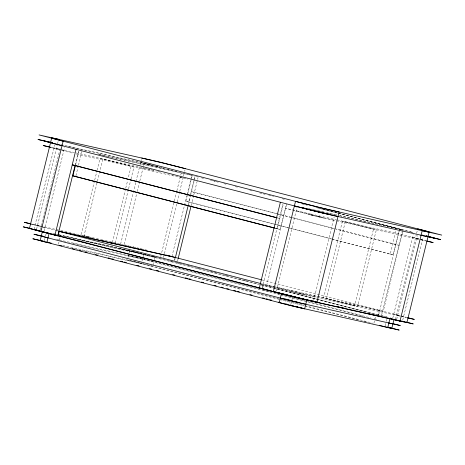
<?xml version="1.0" encoding="UTF-8"?>
<svg xmlns="http://www.w3.org/2000/svg" width="465" height="465" viewBox="0 0 465 465"><rect width="100%" height="100%" fill="white"/><g stroke="black" fill="none" stroke-linecap="round" stroke-linejoin="round"><path stroke-width="0.35" stroke-dasharray="2.33 1.74" d="M34.021 229.414L54.789 144.859M36.619 228.989L57.183 145.254M57.532 143.848L58.166 141.261M40.124 229.896L60.52 146.864M44.099 230.873L64.554 147.608M44.402 240.678L45.035 238.097M45.512 236.162L46.459 232.291M75.086 165.441L78.55 151.352M75.621 164.674L78.876 151.416M58.421 244.311L59.055 241.73M59.532 239.795L60.008 237.859M75.9 175.787L78.3 166.017M78.469 165.319L81.898 151.363M94.511 180.85L81.183 235.116L88.769 237.08M94.68 180.147L96.929 170.986M97.104 170.283L100.045 158.303L131.101 166.348L128.328 177.624M112.408 242.457L125.562 188.9M125.736 188.191L127.637 180.443M115.256 243.096L128.41 189.54M128.584 188.837L130.834 179.676M131.008 178.967L133.949 166.987L102.899 158.943L84.031 235.755L91.622 237.72M120.575 244.172L135.786 182.251M135.954 181.548L141.732 158.03M124.254 244.381L137.041 192.307M137.216 191.603L139.634 181.751M139.808 181.048L143.441 166.272M143.609 165.569L144.127 163.459A27.255 0.43 13.8 0 1 152.084 165.302M127.968 257.447L128.921 253.57M129.078 252.925L129.555 250.99A18.612 0.291 13.8 0 1 137.134 252.762M143.575 254.622L141.36 263.661L82.206 250.344M152.921 265.585L153.874 261.708A18.612 0.291 13.8 0 0 153.125 261.516M154.351 259.772L154.984 257.192A18.612 0.291 13.8 0 0 153.456 256.796M160.751 256.447L176.694 191.534M176.869 190.83L181.362 172.538M163.477 257.616L176.956 202.734M177.13 202.025L179.548 192.179M179.722 191.475L183.35 176.694M183.524 175.991L184.216 173.178M184.692 171.242L185.006 169.952M171.905 256.593L184.303 206.111M184.477 205.408L186.889 195.591M187.058 194.893L190.673 180.17M190.848 179.467L191.882 175.258L190.481 174.898M331.225 238.934L185.866 201.275L187.581 194.294M187.755 193.597L191.353 178.944M191.522 178.246L192.208 175.456M174.451 260.005L175.084 257.424M185.866 201.275L188.72 201.915L190.435 194.934M190.604 194.236L194.201 179.583M194.376 178.886L195.062 176.096M174.648 260.609L175.166 258.499M188.325 204.914L190.394 196.503M190.545 195.87L194.184 181.077M194.347 180.397L195.213 176.869M177.496 261.249L178.014 259.139M191.15 205.664L193.574 195.812M193.742 195.108L198.067 177.514M262.318 288.038L282.889 204.298M262.789 287.521L263.579 284.295M275.111 228.239L277.216 228.786L283.214 204.362M277.216 228.786L280.07 229.425L286.237 204.309M286.58 204.449L266.765 285.132L290.061 290.375M276.489 291.084L297.083 207.233M290.648 305.168L291.445 301.942M291.921 300.006L292.555 297.426M313.561 300.809L334.172 216.899M331.923 239.115L390.205 254.216L396.035 230.495M373.901 323.227L374.534 320.647M374.854 319.356L375.488 316.775M379.423 310.37L378.312 314.886L381.492 315.601L402.58 229.756L339.712 215.609M390.205 254.216L393.059 254.861L398.889 231.134M378.638 314.962L399.726 229.117M402.754 231.959L383.253 311.352L302.767 293.235M385.305 325.796L385.938 323.21M386.415 321.274L386.892 319.339M392.82 317.95L413.275 234.686M395.512 319.24L416.256 234.796M416.599 233.389L417.233 230.809M396.668 319.455L417.268 235.598M402.742 320.054L423.197 236.784M61.049 144.638L152.404 165.197M68.076 146.341L154.473 165.784M155.182 165.947L157.298 166.424M177.235 171.608L140.622 162.547M98.685 154.287L188.348 174.468M189.057 174.625L191.173 175.102M98.661 154.397L100.783 154.874M101.486 155.037L103.602 155.513M104.311 155.67L193.271 175.694M52.406 147.579L154.072 170.463M76.394 154.037L187.947 179.141M307.94 208.454L310.062 208.93M310.765 209.093L325.593 212.429M326.302 212.586L336.893 214.97M312.864 209.68L324.157 212.226M328.395 213.179L336.863 215.086M339.688 215.719L403.231 230.024M399.144 229.46L401.237 229.931M310.341 213.883L285.626 208.32L308.4 214.22M311.044 214.04L336.462 219.765M337.166 219.922L402.12 234.54L419.372 239.01M324.448 218.114L420.465 239.725M421.174 239.888L426.114 240.998M277.146 217.87L279.43 218.387L277.32 217.841M32.835 224.229L104.433 240.347M105.142 240.504L148.585 250.548M56.823 230.687L58.235 231.006M52.638 233.337L55.457 233.971M56.16 234.133L58.276 234.604M58.979 234.767L119.54 248.397A31.905 0.5 13.8 0 1 127.788 250.304M58.962 234.883L136.919 252.425M59.136 235.139L64.065 236.249M64.769 236.412L140.959 253.559L258.191 283.935M73.162 238.778L77.382 239.725M78.091 239.882L156.845 257.61M263.254 284.225L300.675 292.648M301.384 292.805L379.748 310.446M290.765 290.532L299.239 292.444M304.871 294.764L400.185 316.217M400.894 316.38L406.538 317.647M56.62 239.341L58.73 239.818M59.433 239.975L139.849 258.075L259.185 288.998M72.755 243.451L142.47 259.144M62.548 245.444L138.739 262.597M75.871 248.92L77.981 249.397M141.412 162.727L143.976 163.314A31.905 0.5 13.8 0 1 145.853 163.75M323.227 209.198L413.228 232.517M195.765 176.276L197.869 176.822M212.941 180.716L215.748 181.443M318.269 208.012L410.822 231.989M410.944 232.023L413.048 232.564M201.339 177.822L204.85 178.729M210.465 180.188L215.382 181.46M216.086 181.641L218.19 182.187M223.81 183.64L226.618 184.367M235.046 186.552L238.557 187.465M249.792 190.371L251.896 190.917M259.621 192.923L262.429 193.649M263.132 193.829L265.236 194.376M268.747 195.288L273.664 196.561M282.092 198.741L285.603 199.654M302.453 204.019L307.371 205.292M315.799 207.477L337.567 213.115M338.264 213.296L396.546 228.396M180.251 177.055L183.762 177.961M420.064 239.19L426.271 240.8M52.196 147.835L61.165 150.16M61.857 150.34L73.586 153.38M276.588 213.592L191.58 191.661L276.547 213.673M277.291 213.772L334.172 228.507M334.87 228.693L398.772 245.247L336.236 229.14M277.25 213.859L290.59 217.312M291.293 217.498L333.428 228.414M188.72 201.915L331.266 238.847M331.969 239.033L393.059 254.861M275.152 228.152L280.07 229.425M262.155 279.988L400.249 315.752M400.952 315.938L406.573 317.392M32.794 224.508L42.635 227.06M43.338 227.24L58.218 231.099M261.26 283.708L288.672 290.811M382.189 315.787L390.606 317.967M152.398 256.343L155.211 257.069M170.091 260.929L172.899 261.656M176.781 262.673L181.92 263.992M188.017 265.585L190.83 266.311M197.148 267.945L199.956 268.677M210.488 271.403L217.771 273.281M225.234 275.228L229.018 276.193M239.562 278.924L240.969 279.291M244.195 280.139L247.002 280.866M260.656 284.394L273.31 287.672M274.007 287.852L289.137 291.782M289.834 291.962L387.891 317.357M260.993 284.661L378.243 315.038M119.54 248.397L367.524 312.649M263.393 290.09L271.118 292.09M276.733 293.543L279.541 294.269M283.755 295.362L370.814 317.921M374.308 318.827L377.836 319.74M280.07 294.798L128.445 255.512A18.612 0.291 13.8 0 1 136.024 257.279M280.773 294.979L360.096 315.532M360.799 315.712L362.903 316.258M139.442 262.777L372.512 323.163M278.959 299.315L127.334 260.028A18.612 0.291 13.8 0 1 140.447 263.138M279.663 299.495L304.232 305.86M304.935 306.046L359.689 320.234M363.897 321.321L366.705 322.047M128.846 250.554A31.905 0.5 13.8 0 1 129.933 250.809M131.031 251.071A31.905 0.5 13.8 0 1 132.153 251.338M133.292 251.612A31.905 0.5 13.8 0 1 134.449 251.891M135.617 252.169A31.905 0.5 13.8 0 1 136.803 252.454M137.995 252.745A31.905 0.5 13.8 0 1 139.192 253.036M140.401 253.332A31.905 0.5 13.8 0 1 141.616 253.628M146.835 163.976A31.905 0.5 13.8 0 1 151.02 164.965M156.705 166.325A31.905 0.5 13.8 0 1 157.891 166.609M123.045 249.304A27.255 0.43 13.8 0 1 125.149 249.781M125.91 249.955A27.255 0.43 13.8 0 1 130.095 250.931M130.996 251.147A27.255 0.43 13.8 0 1 132.862 251.588M133.821 251.821A27.255 0.43 13.8 0 1 134.798 252.053M135.78 252.292A27.255 0.43 13.8 0 1 138.808 253.018M140.866 253.518A27.255 0.43 13.8 0 1 141.901 253.774M145.016 254.541A27.255 0.43 13.8 0 1 146.056 254.797M152.136 256.308A27.255 0.43 13.8 0 1 153.113 256.558M154.078 256.796A27.255 0.43 13.8 0 1 155.025 257.035M158.617 257.953A27.255 0.43 13.8 0 1 159.46 258.174M153.95 165.743A27.255 0.43 13.8 0 1 154.909 165.97M155.88 166.203A27.255 0.43 13.8 0 1 157.868 166.679M158.879 166.923A27.255 0.43 13.8 0 1 159.896 167.173M160.919 167.423A27.255 0.43 13.8 0 1 161.954 167.673M162.988 167.923A27.255 0.43 13.8 0 1 164.029 168.179M168.173 169.202A27.255 0.43 13.8 0 1 169.202 169.458M136.919 257.494A18.612 0.291 13.8 0 1 138.744 257.935M139.68 258.162A18.612 0.291 13.8 0 1 140.616 258.389M141.558 258.621A18.612 0.291 13.8 0 1 143.453 259.086M144.394 259.319A18.612 0.291 13.8 0 1 145.336 259.551M146.266 259.778A18.612 0.291 13.8 0 1 148.091 260.237M148.98 260.464A18.612 0.291 13.8 0 1 149.852 260.679M150.707 260.9A18.612 0.291 13.8 0 1 152.346 261.318M141.395 263.37A18.612 0.291 13.8 0 1 147.87 264.98M148.742 265.201A18.612 0.291 13.8 0 1 149.596 265.416M150.428 265.625A18.612 0.291 13.8 0 1 152.014 266.032M138.029 252.977A18.612 0.291 13.8 0 1 138.936 253.193M139.855 253.413A18.612 0.291 13.8 0 1 141.726 253.873M142.668 254.099A18.612 0.291 13.8 0 1 143.615 254.332M144.563 254.564A18.612 0.291 13.8 0 1 146.44 255.029M147.37 255.262A18.612 0.291 13.8 0 1 148.294 255.494M149.201 255.721A18.612 0.291 13.8 0 1 150.09 255.942M151.817 256.378A18.612 0.291 13.8 0 1 152.648 256.593M402.365 316.398A27.255 0.43 13.8 0 1 402.12 316.613M399.964 316.159A27.255 0.43 13.8 0 1 397.604 315.636M393.774 314.078A27.255 0.43 13.8 0 1 400.359 315.828M44.896 227.647A27.255 0.43 13.8 0 1 42.594 227.048M41.211 226.676A27.255 0.43 13.8 0 1 41.06 226.083M314.514 296.937A27.255 0.43 13.8 0 1 305.633 294.874M288.422 290.683A27.255 0.43 13.8 0 1 277.28 287.858M124.823 244.939A27.255 0.43 13.8 0 1 126.259 245.264M127.805 245.619A27.255 0.43 13.8 0 1 128.619 245.811M130.316 246.206A27.255 0.43 13.8 0 1 131.2 246.415M133.031 246.845A27.255 0.43 13.8 0 1 133.972 247.072M134.931 247.299A27.255 0.43 13.8 0 1 135.902 247.531M137.89 248.014A27.255 0.43 13.8 0 1 138.901 248.258M139.919 248.502A27.255 0.43 13.8 0 1 140.947 248.752M143.011 249.257A27.255 0.43 13.8 0 1 144.051 249.507M63.763 150.834A27.255 0.43 13.8 0 1 62.2 150.428M60.078 149.869A27.255 0.43 13.8 0 1 59.927 149.271M143.022 167.975A27.255 0.43 13.8 0 1 144.394 168.284M145.882 168.626A27.255 0.43 13.8 0 1 147.486 168.998M148.323 169.196A27.255 0.43 13.8 0 1 150.067 169.603M150.974 169.818A27.255 0.43 13.8 0 1 151.898 170.039M152.84 170.26A27.255 0.43 13.8 0 1 153.799 170.492M157.769 171.446A27.255 0.43 13.8 0 1 159.809 171.94M172.114 174.98A27.255 0.43 13.8 0 1 173.09 175.224M420.906 239.492A27.255 0.43 13.8 0 1 420.982 239.801M418.831 239.353A27.255 0.43 13.8 0 1 416.471 238.83M412.641 237.266A27.255 0.43 13.8 0 1 419.227 239.016M333.382 220.125A27.255 0.43 13.8 0 1 324.5 218.062M308.307 214.127A27.255 0.43 13.8 0 1 296.147 211.046M342.449 221.108L323.582 297.92L354.632 305.964L373.5 229.158L342.449 221.108M345.303 221.753L326.436 298.565L357.486 306.609L376.354 229.797L345.303 221.753"/><path stroke-width="0.7" d="M29.504 228.303L51.696 137.942M40.188 240.521L42.408 231.483M30.469 228.425A31.905 0.5 13.8 0 0 40.007 231.279L54.957 235.156L76.045 149.306M57.805 235.796L75.103 165.371M59.241 231.349L58.131 235.871L54.957 235.156M274.408 228.059L72.877 175.84L75.446 165.371M175.34 257.796L188.302 205.019M178.188 258.435L190.981 206.367M405.91 322.059A31.905 0.5 13.8 0 1 400.005 321.065L316.909 302.36A31.905 0.5 13.8 0 1 274.28 291.979L259.296 288.102L280.383 202.252M281.465 293.566L279.244 302.605A18.612 0.291 13.8 0 0 304.674 308.807L306.894 299.768L315.346 301.669M379.341 325.326L387.769 327.505L389.984 318.473M391.821 328.313L393.878 319.92M406.945 322.454L429.143 232.087M421.087 235.22L423.853 235.831A31.905 0.5 13.8 0 0 427.724 236.447M52.103 142.627L37.979 139.442L318.444 212.116L440.64 239.62L426.579 235.976M52.103 142.743L44.338 140.994L52.615 143.139M50.284 147.103L43.228 145.516L51.505 147.661M302.785 207.774L306.976 208.715M328.377 214.231L304.68 208.454M337.997 216.516L334.643 215.748A31.905 0.5 13.8 0 1 294.403 205.885M426.515 236.319L434.281 238.068L426.004 235.924M323.739 217.957L308.4 214.22M426.818 241.155L433.171 242.585L426.963 240.975M72.877 175.84L274.449 227.972M30.713 223.752L24.36 222.322L32.794 224.508M60.351 231.483L63.176 232.116M64.589 232.436L171.905 256.593M58.916 231.279L175.41 257.5M31.725 228.751L23.25 226.844L296.705 297.693L413.199 323.913L406.166 322.094M37.066 230.175L35.729 229.873L45.587 232.448M49.313 233.407L40.932 231.524L63.13 141.157A31.905 0.5 13.8 0 1 58.642 139.326M304.871 294.764L289.375 290.991M407.247 317.81L414.309 319.397L407.979 317.758M43.338 236.354L33.945 234.238L294.38 301.721L400.284 325.558L392.559 323.553M259.296 288.102L262.469 288.817M281 293.462L273.315 291.735L295.513 201.368A31.905 0.5 13.8 0 0 339.107 211.999L316.909 302.36L308.667 300.227M305.551 299.466L273.025 291.381M316.752 301.988L319.565 302.622M337.875 306.743L344.216 308.167M368.861 313.712L370.971 314.189M372.384 314.509L375.197 315.142M376.609 315.456L379.423 316.095M42.228 240.87L32.835 238.76L293.27 306.237L399.173 330.074L391.449 328.075M295.577 306.278L297.693 306.755M324.948 213.133L328.377 214.022M276.617 217.655L72.238 164.796L276.576 217.742M166.162 255.099L261.766 279.872M110.252 242.55L115.082 243.8M102.573 240.655L104.642 241.19M108.095 242.085L112.234 243.16M58.805 231.25L260.772 283.569M46.988 232.814L271.636 291.02M284.725 298.826L286.829 299.373M288.236 299.739L292.444 300.832M293.851 301.192L298.071 302.285M387.938 327.162L390.048 327.709M47.046 242.05L51.26 243.143M59.683 245.328L61.793 245.875M72.319 248.601L74.423 249.147M79.341 250.42L81.445 250.966M84.956 251.873L87.06 252.419M95.488 254.605L97.592 255.145M108.118 257.877L110.228 258.424M111.629 258.784L113.739 259.331M120.755 261.15L122.865 261.696M124.265 262.062L126.37 262.603M136.902 265.335L139.006 265.881M149.538 268.607L151.642 269.154M156.56 270.427L158.664 270.973M172.701 274.612L174.811 275.158M185.337 277.884L187.442 278.43M188.848 278.791L190.952 279.337M201.484 282.069L203.589 282.615M214.121 285.341L216.225 285.888M221.137 287.161L223.246 287.707M226.751 288.614L228.861 289.16M233.773 290.433L235.877 290.98M237.284 291.346L239.388 291.886M249.92 294.618L252.024 295.165M262.556 297.891L264.661 298.437M266.067 298.797L268.171 299.344M269.572 299.71L271.682 300.256M278.698 302.076L280.808 302.622M285.719 303.895L287.823 304.441M291.334 305.348L293.456 305.894M294.845 306.255L304.674 308.807M61.095 145.435L62.019 145.673A31.905 0.5 13.8 0 1 50.859 142.464M31.161 228.553A31.905 0.5 13.8 0 1 32.038 228.734M51.272 142.528A31.905 0.5 13.8 0 1 52.249 142.709M43.786 232.163A27.255 0.43 13.8 0 1 35.514 229.937M35.189 229.838A27.255 0.43 13.8 0 1 34.067 229.466M34.608 229.478A27.255 0.43 13.8 0 1 35.125 229.571M313.404 301.454A27.255 0.43 13.8 0 1 309.754 300.617M308.94 300.431A27.255 0.43 13.8 0 1 300.663 298.472M299.663 298.228A27.255 0.43 13.8 0 1 298.658 297.984M297.641 297.74A27.255 0.43 13.8 0 1 276.169 292.375M333.818 215.458A27.255 0.43 13.8 0 1 333.114 215.295M323.71 213.092A27.255 0.43 13.8 0 1 322.739 212.86M319.74 212.139A27.255 0.43 13.8 0 1 318.723 211.889M317.7 211.639A27.255 0.43 13.8 0 1 315.63 211.139M314.59 210.883A27.255 0.43 13.8 0 1 313.555 210.628M305.395 208.599A27.255 0.43 13.8 0 1 304.418 208.355M303.459 208.111A27.255 0.43 13.8 0 1 302.512 207.872M404.294 321.582A31.905 0.5 13.8 0 1 404.765 321.722M426.277 235.993A31.905 0.5 13.8 0 1 426.998 236.208M401.789 321.083A27.255 0.43 13.8 0 1 400.65 321.059M400.26 320.978A27.255 0.43 13.8 0 1 396.5 320.158M422.929 235.435A27.255 0.43 13.8 0 1 422.092 235.284M422.342 235.069A27.255 0.43 13.8 0 1 422.877 235.232M392.71 323.692A18.612 0.291 13.8 0 1 388.874 322.989M305.784 304.284A18.612 0.291 13.8 0 1 280.354 298.082M391.21 328.087A18.612 0.291 13.8 0 1 387.769 327.505M387.816 327.139A18.612 0.291 13.8 0 1 388.391 327.29M389.414 327.569A18.612 0.291 13.8 0 1 390.269 327.808M47.971 237.871A18.612 0.291 13.8 0 1 41.705 236.04M42.193 236.127A18.612 0.291 13.8 0 1 42.879 236.267M40.595 240.556A18.612 0.291 13.8 0 0 46.86 242.393L49.081 233.354A18.612 0.291 13.8 0 1 48.36 233.168M41.083 240.643A18.612 0.291 13.8 0 1 42.176 240.87M43.129 241.079A18.612 0.291 13.8 0 1 43.664 241.196M306.894 299.768A18.612 0.291 13.8 0 1 306.278 299.629M305.621 299.477A18.612 0.291 13.8 0 1 304.935 299.321M303.465 298.978A18.612 0.291 13.8 0 1 302.68 298.797M301.872 298.606A18.612 0.291 13.8 0 1 301.041 298.408M299.309 297.995A18.612 0.291 13.8 0 1 298.42 297.78M297.513 297.565A18.612 0.291 13.8 0 1 296.589 297.344M295.659 297.118A18.612 0.291 13.8 0 1 294.723 296.885M293.775 296.658A18.612 0.291 13.8 0 1 292.834 296.426M291.886 296.193A18.612 0.291 13.8 0 1 290.945 295.961M290.003 295.728A18.612 0.291 13.8 0 1 289.073 295.496M288.155 295.269A18.612 0.291 13.8 0 1 287.248 295.037M286.359 294.816A18.612 0.291 13.8 0 1 285.481 294.595M284.632 294.38A18.612 0.291 13.8 0 1 283.801 294.165M282.993 293.961A18.612 0.291 13.8 0 1 282.214 293.758M47.674 232.988A18.612 0.291 13.8 0 1 46.413 232.657M45.837 232.5A18.612 0.291 13.8 0 1 44.809 232.221M43.954 231.983A18.612 0.291 13.8 0 1 43.28 231.791M393.936 319.281A18.612 0.291 13.8 0 1 393.634 319.24M392.053 318.926A18.612 0.291 13.8 0 1 391.1 318.717L400.005 321.065L422.197 230.698A31.905 0.5 13.8 0 0 417.71 228.873M300.774 293.711A27.255 0.43 13.8 0 1 299.768 293.467M319.641 216.899A27.255 0.43 13.8 0 1 318.635 216.655M312.445 215.144A27.255 0.43 13.8 0 1 311.405 214.888M141.732 158.03A31.905 0.5 13.8 0 1 185.326 168.661M161.285 162.43L39.089 134.926L319.554 207.593L441.75 235.098L161.285 162.43"/></g></svg>
